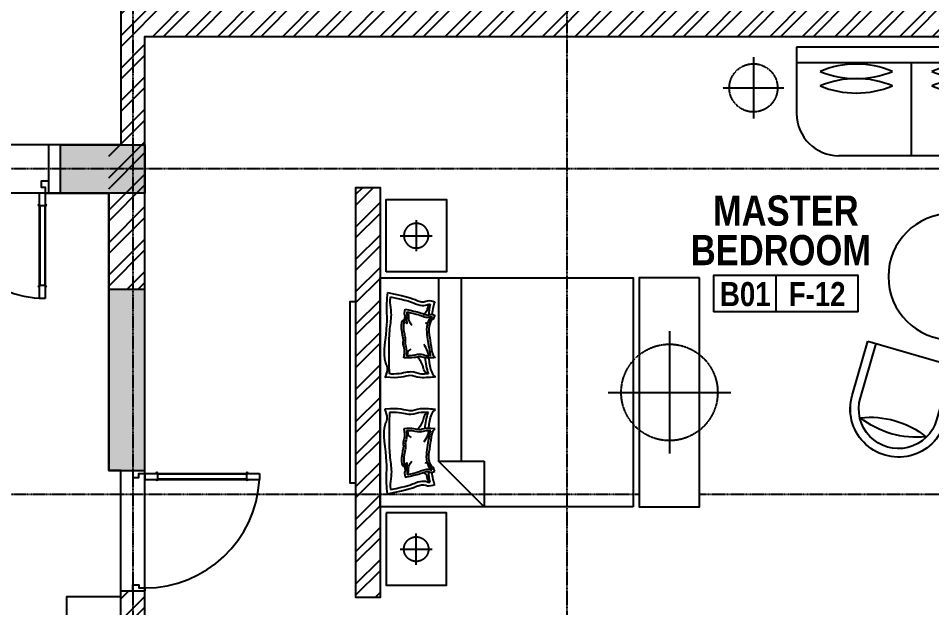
# Model space of a CAD drawing. Header units: millimetres. Extents: x -8500 to 104886, y -7800 to 56500.
# Drawn here: x 56600 to 64175, y 12960 to 17850 of the extents above; entities that cross this region are included whole.
import ezdxf
from ezdxf.enums import TextEntityAlignment as Align

# ---------------------------------------------------------------- set-up
doc = ezdxf.new("R2010")
doc.units = ezdxf.units.MM
doc.header["$LTSCALE"] = 10
doc.set_wipeout_variables(frame=1)
for name, pattern in [('1803 B01 Axis$0$CENTER2', [1.125, 0.75, -0.125, 0.125, -0.125]), ('Ground Floor Plan$0$HIDDEN', [0.375, 0.25, -0.125]), ('HIDDEN', [0.375, 0.25, -0.125])]:
    doc.linetypes.add(name, pattern=pattern)
for name, color, linetype in [('1803 B01 Axis$0$AXIS-MEP', 8, '1803 B01 Axis$0$CENTER2'), ('1803 B01 b03$0$COLS-AR', 4, 'Continuous'), ('1803 B01 b03$0$COLS-HATCH-AR', 251, 'Continuous'), ('1803 B01 b03$0$DOOR-AR', 43, 'Continuous'), ('1803 B01 b03$0$TAG-ROOM-AR', 181, 'Continuous'), ('1803 B01 b03$0$WALL-AR', 7, 'Continuous'), ('A-FURNITURE', 1, 'Continuous'), ('A-LIGHT', 2, 'Continuous'), ('CEILING', 7, 'Continuous'), ('DOOR-AR', 43, 'Continuous'), ('Ground Floor Plan$0$FURNITURE', 1, 'Continuous'), ('Ground Floor Plan$0$WIPEOUT', 8, 'Continuous'), ('ID-FUR', 1, 'Continuous'), ('ID-HATCH', 8, 'Continuous'), ('ID-SANITARY', 1, 'Continuous'), ('ID-WIPEOUT', 8, 'Continuous'), ('WALL-AR', 7, 'Continuous'), ('WIPEOUT', 8, 'Continuous')]:
    doc.layers.add(name, color=color, linetype=linetype)
doc.styles.add('1803 B01 b03$0$ARABIC1', font='sarb.shx')
doc.styles.add('1803 B01 b03$0$BOLD-SOFT', font='swisscb.ttf')

# ---------------------------------------------------------------- blocks, each defined once
blk = doc.blocks.new('1803 B01 b03$0$1st cols')
at = {"layer": '1803 B01 b03$0$COLS-HATCH-AR'}
h = blk.add_hatch(color=256, dxfattribs=at)
h.dxf.hatch_style = 1
h.paths.add_polyline_path([(56950, 16800), (57650, 16800), (57650, 16400), (56950, 16400)])
h = blk.add_hatch(color=256, dxfattribs=at)
h.dxf.hatch_style = 1
h.paths.add_polyline_path([(57350, 14100), (57650, 14100), (57650, 15600), (57350, 15600)])
at = {"layer": '1803 B01 b03$0$COLS-AR'}
for points in [[(56950, 16800), (57650, 16800), (57650, 16400), (56950, 16400)], [(57350, 14100), (57650, 14100), (57650, 15600), (57350, 15600)]]:
    blk.add_lwpolyline(points, close=True, dxfattribs=at)
blk = doc.blocks.new('1803 B01 Axis$0$1803 B01 AXIS')
for p, q in [((57550, 55300), (57550, -5800)), ((61150, 55300), (61150, -5800)), ((85300, 16600), (-7300, 16600)), ((85300, 13900), (-7300, 13900))]:
    blk.add_line(p, q)
blk = doc.blocks.new('1803 B01 Axis')
at = {"layer": '1803 B01 Axis$0$AXIS-MEP'}
blk.add_blockref('1803 B01 Axis$0$1803 B01 AXIS', (0, 0), dxfattribs=at)
blk = doc.blocks.new('1803 B01 b03$0$ROOM NO-TAG-100')
for p, q in [((-0.8, 0), (-0.8, 3)), ((6, 0), (-6, 0))]:
    blk.add_line(p, q)
blk.add_lwpolyline([(6, 0), (6, 3), (-6, 3), (-6, 0)])
at = {"color": 3, "style": '1803 B01 b03$0$ARABIC1'}
for p in [(0, 20.479), (0, 17.71), (0, 14.912)]:
    blk.add_attdef('---', text='', height=2, dxfattribs=at).set_placement(p, align=Align.CENTER)
at = {"style": '1803 B01 b03$0$BOLD-SOFT'}
for p in [(0, 10.525), (0, 7.134), (0, 3.857)]:
    blk.add_attdef('///', text='', height=2.5, dxfattribs=at).set_placement(p, align=Align.CENTER)
at = {"color": 9, "style": '1803 B01 b03$0$BOLD-SOFT'}
for tag, p in [('B00', (-3.358, 0.458)), ('X00', (2.603, 0.458))]:
    blk.add_attdef(tag, text='', height=2, dxfattribs=at).set_placement(p, align=Align.CENTER)
blk = doc.blocks.new('1803 B01 b03$0$1804 B03 b01$0$DR 1800')
for p, q in [((25, 0), (25, -875)), ((25, 0), (75, 0)), ((75, 0), (75, -875)), ((1725, 0), (1725, -875)), ((1775, 0), (1725, 0)), ((1775, 0), (1775, -875)), ((25, -100), (30, -100)), ((30, -100), (30, -773.2)), ((30, -105.3), (70, -105.3)), ((70, -100), (70, -773.2)), ((70, -100), (75, -100)), ((1730, -100), (1725, -100)), ((1730, -100), (1730, -773.2)), ((1770, -105.3), (1730, -105.3)), ((1770, -100), (1770, -773.2)), ((1775, -100), (1770, -100)), ((25, -773.2), (30, -773.2)), ((30, -767.9), (70, -767.9)), ((70, -773.2), (75, -773.2)), ((1730, -773.2), (1725, -773.2)), ((1770, -767.9), (1730, -767.9)), ((1775, -773.2), (1770, -773.2)), ((25, -875), (75, -875)), ((1775, -875), (1725, -875))]:
    blk.add_line(p, q)
for points in [[(0, 100), (58, 100), (58, 50), (25, 50), (25, 0), (0, 0)], [(1800, 100), (1742, 100), (1742, 50), (1775, 50), (1775, 0), (1800, 0)]]:
    blk.add_lwpolyline(points)
for centre, radius, start, end in [((25, 0), 875, 270, 0), ((1775, 0), 875, 180, 270), ((26.9, -99.7), 8.32, 103.07833, 256.92168), ((73.1, -99.7), 8.32, 283.07833, 76.92168), ((1726.9, -99.7), 8.32, 103.07832, 256.92167), ((1773.1, -99.7), 8.32, 283.07832, 76.92167), ((26.9, -773.5), 8.32, 103.07833, 256.92168), ((73.1, -773.5), 8.32, 283.07833, 76.92168), ((1726.9, -773.5), 8.32, 103.07832, 256.92167), ((1773.1, -773.5), 8.32, 283.07832, 76.92167)]:
    blk.add_arc(centre, radius, start, end)
blk = doc.blocks.new('A$C34265F16')
at = {"ltscale": 0.3}
for p, q in [((0, 2400), (0, 1850)), ((2812.7, 2400), (0, 2400)), ((2812.7, 2270), (0, 2270)), ((950, 2270), (950, 1500)), ((1900, 2270), (1900, 1500)), ((3270, 0, 0), (3270, 1812.7)), ((3400, 0, 0), (3400, 1812.7)), ((2039.9, 1500), (350, 1500)), ((2500, 1039.9), (2500, 350)), ((2500, 1039.9), (3270, 1039.9)), ((3400, 0, 0), (2850, 0))]:
    blk.add_line(p, q, dxfattribs=at)
for centre, radius, start, end in [((2812.7, 1812.7, 0), 587.3, 0, 90), ((494.5, 1479.8), 780, 67.38014, 112.61986), ((494.5, 2919.8), 780, 247.38014, 292.61986), ((1419.8, 1479.8), 780, 67.38014, 112.61986), ((1419.8, 2919.8), 780, 247.38014, 292.61986), ((2550.8, 1484.1), 780, 30.49435, 75.73408), ((3415.1, 2635.9), 780, 210.49435, 255.73408), ((2812.7, 1812.7, 0), 457.3, 0, 90), ((494.5, 1359.8), 780, 67.38014, 112.61986), ((1419.8, 1359.8), 780, 67.38014, 112.61986), ((3343.1, 2539.9), 780, 210.49435, 255.73408), ((2478.8, 1388.2), 780, 30.49435, 75.73408), ((494.5, 2799.8), 780, 247.38014, 292.61986), ((1419.8, 2799.8), 780, 247.38014, 292.61986), ((350, 1850), 350, 180, 270), ((2039.9, 1039.9), 460.1, 0, 90), ((3788.2, 701.2), 780, 163.36356, 208.60329), ((2356, 551.1), 780, 343.36356, 28.60329), ((3907.5, 713.7), 780, 163.36356, 208.60329), ((2475.4, 563.6), 780, 343.36356, 28.60329), ((2850, 350, 0), 350, 180, 270)]:
    blk.add_arc(centre, radius, start, end, dxfattribs=at)
blk = doc.blocks.new('Ground Floor Plan$0$A$C0F3C3C14')
at = {"layer": 'A-LIGHT', "linetype": 'Ground Floor Plan$0$HIDDEN', "ltscale": 500}
for p, q in [((0, 213), (0, -213)), ((-209, 0), (209, 0))]:
    blk.add_line(p, q, dxfattribs=at)
blk.add_circle((0, 0), 165, dxfattribs=at)
blk = doc.blocks.new('A$C0AF67564')
at = {"layer": 'ID-FUR', "ltscale": 0.3}
for p, q in [((2350, 864.7), (1970, 484.7)), ((1970, 864.7), (2350, 864.7)), ((1970, 484.7), (1970, 864.7)), ((1970, 675.7), (450, 675.7)), ((450, 484.7), (1970, 484.7))]:
    blk.add_line(p, q, dxfattribs=at)
blk.add_lwpolyline([(2350, 2100), (2350, 0), (450, 0), (450, 2100)], close=True, dxfattribs=at)
for points, knots in [([(759.2, 454.1), (768.1, 450.8), (806.1, 438.1), (773.5, 441.6), (853.6, 396.7), (948, 412.9), (1030.3, 424.2), (1094.9, 436.4), (1109.3, 456.1), (1110.7, 458.3)], [0.0152231, 0.0152231, 0.0152231, 0.0152231, 0.0449672, 0.142694, 0.2218244, 0.3256102, 0.4300887, 0.5014598, 0.5097467, 0.5097467, 0.5097467, 0.5097467]), ([(759.2, 454.1), (768.1, 450.8), (806.1, 438.1), (773.5, 441.6), (853.6, 396.7), (948, 412.9), (1030.3, 424.2), (1094.9, 436.4), (1109.3, 456.1), (1110.7, 458.3)], [0.0152231, 0.0152231, 0.0152231, 0.0152231, 0.0449672, 0.142694, 0.2218244, 0.3256102, 0.4300887, 0.5014598, 0.5097467, 0.5097467, 0.5097467, 0.5097467]), ([(1110.7, 458.3), (1111.3, 441.4), (1121.1, 365.2), (1091.6, 331.8), (1120.4, 268.7), (1111.9, 197.5)], [0.0188015, 0.0188015, 0.0188015, 0.0188015, 0.0715477, 0.1243048, 0.1850019, 0.1850019, 0.1850019, 0.1850019]), ([(1110.7, 458.3), (1111.3, 441.4), (1121.1, 365.2), (1091.6, 331.8), (1120.4, 268.7), (1111.9, 197.5)], [0.0188015, 0.0188015, 0.0188015, 0.0188015, 0.0715477, 0.1243048, 0.1850019, 0.1850019, 0.1850019, 0.1850019]), ([(1114.4, 402.6), (1130.8, 405.1), (1183.6, 413.6), (1246.7, 425.5), (1269.8, 457.1), (1272.1, 460.6)], [0.3973034, 0.3973034, 0.3973034, 0.3973034, 0.4300887, 0.5014598, 0.5097467, 0.5097467, 0.5097467, 0.5097467]), ([(1272.1, 460.6), (1273, 433.6), (1288.7, 311.7), (1241.4, 258.1), (1287.6, 157.3), (1273.9, 43.3)], [0.0188015, 0.0188015, 0.0188015, 0.0188015, 0.0715477, 0.1243048, 0.1850019, 0.1850019, 0.1850019, 0.1850019]), ([(1541.5, 460.6), (1540.6, 433.6), (1524.8, 311.7), (1572.1, 258.1), (1526, 157.3), (1539.7, 43.3)], [0.0188015, 0.0188015, 0.0188015, 0.0188015, 0.0715477, 0.1243048, 0.1850019, 0.1850019, 0.1850019, 0.1850019]), ([(1699.1, 402.6), (1682.8, 405.1), (1629.9, 413.6), (1566.8, 425.5), (1543.7, 457.1), (1541.5, 460.6)], [0.3973034, 0.3973034, 0.3973034, 0.3973034, 0.4300887, 0.5014598, 0.5097467, 0.5097467, 0.5097467, 0.5097467]), ([(1702.8, 458.3), (1702.3, 441.4), (1692.4, 365.2), (1722, 331.8), (1693.1, 268.7), (1701.7, 197.5)], [0.0188015, 0.0188015, 0.0188015, 0.0188015, 0.0715477, 0.1243048, 0.1850019, 0.1850019, 0.1850019, 0.1850019]), ([(1702.8, 458.3), (1702.3, 441.4), (1692.4, 365.2), (1722, 331.8), (1693.1, 268.7), (1701.7, 197.5)], [0.0188015, 0.0188015, 0.0188015, 0.0188015, 0.0715477, 0.1243048, 0.1850019, 0.1850019, 0.1850019, 0.1850019]), ([(2054.3, 454.1), (2045.5, 450.8), (2007.4, 438.1), (2040.1, 441.6), (1959.9, 396.7), (1865.5, 412.9), (1783.2, 424.2), (1718.6, 436.4), (1704.2, 456.1), (1702.8, 458.3)], [0.0152231, 0.0152231, 0.0152231, 0.0152231, 0.0449672, 0.142694, 0.2218244, 0.3256102, 0.4300887, 0.5014598, 0.5097467, 0.5097467, 0.5097467, 0.5097467]), ([(2054.3, 454.1), (2045.5, 450.8), (2007.4, 438.1), (2040.1, 441.6), (1959.9, 396.7), (1865.5, 412.9), (1783.2, 424.2), (1718.6, 436.4), (1704.2, 456.1), (1702.8, 458.3)], [0.0152231, 0.0152231, 0.0152231, 0.0152231, 0.0449672, 0.142694, 0.2218244, 0.3256102, 0.4300887, 0.5014598, 0.5097467, 0.5097467, 0.5097467, 0.5097467]), ([(571.8, 62.2), (609, 252.1), (664.1, 348.6), (629.7, 395.1), (641.9, 433.6), (649.7, 453.9)], [0.0154297, 0.0154297, 0.0154297, 0.0154297, 0.03673334, 0.0735425, 0.11399299, 0.11399299, 0.11399299, 0.11399299]), ([(571.8, 62.2), (609, 252.1), (664.1, 348.6), (629.7, 395.1), (641.9, 433.6), (649.7, 453.9)], [0.0154297, 0.0154297, 0.0154297, 0.0154297, 0.03673334, 0.0735425, 0.11399299, 0.11399299, 0.11399299, 0.11399299]), ([(607.5, 86.8), (634.7, 226), (652.7, 266.8), (675, 320.6), (679.6, 345), (676.4, 382.5), (670.7, 395.2), (668.4, 404.7), (668.5, 409.9), (669.6, 416.1)], [0.0154297, 0.0154297, 0.0154297, 0.0154297, 0.03459098, 0.03459098, 0.05375225, 0.05375225, 0.07291353, 0.07291353, 0.09155432, 0.09155432, 0.09155432, 0.09155432]), ([(607.5, 86.8), (634.7, 226), (652.7, 266.8), (675, 320.6), (679.6, 345), (676.4, 382.5), (670.7, 395.2), (668.4, 404.7), (668.5, 409.9), (669.6, 416.1)], [0.0154297, 0.0154297, 0.0154297, 0.0154297, 0.03459098, 0.03459098, 0.05375225, 0.05375225, 0.07291353, 0.07291353, 0.09155432, 0.09155432, 0.09155432, 0.09155432]), ([(649.7, 453.9), (663.8, 448.6), (697.2, 437.4), (732.4, 433.4), (752.7, 431.4)], [0.01522306, 0.01522306, 0.01522306, 0.01522306, 0.04496724, 0.08527772, 0.08527772, 0.08527772, 0.08527772]), ([(649.7, 453.9), (663.8, 448.6), (697.2, 437.4), (732.4, 433.4), (752.7, 431.4)], [0.01522306, 0.01522306, 0.01522306, 0.01522306, 0.04496724, 0.08527772, 0.08527772, 0.08527772, 0.08527772]), ([(669.6, 416.1), (676.2, 408.3), (690.4, 391.5), (729.3, 391.2), (743.8, 372.3), (750, 359.6)], [0, 0, 0, 0, 0.01469526, 0.03150195, 0.05134585, 0.05134585, 0.05134585, 0.05134585]), ([(669.6, 416.1), (676.2, 408.3), (690.4, 391.5), (729.3, 391.2), (743.8, 372.3), (750, 359.6)], [0, 0, 0, 0, 0.01469526, 0.03150195, 0.05134585, 0.05134585, 0.05134585, 0.05134585]), ([(710.6, 209.3), (733.8, 328), (768.3, 388.3), (746.8, 417.4), (754.4, 441.5), (759.2, 454.1)], [0.0154297, 0.0154297, 0.0154297, 0.0154297, 0.03673334, 0.0735425, 0.11399299, 0.11399299, 0.11399299, 0.11399299]), ([(710.6, 209.3), (733.8, 328), (768.3, 388.3), (746.8, 417.4), (754.4, 441.5), (759.2, 454.1)], [0.0154297, 0.0154297, 0.0154297, 0.0154297, 0.03673334, 0.0735425, 0.11399299, 0.11399299, 0.11399299, 0.11399299]), ([(732.9, 224.7), (749.9, 311.7), (761.2, 337.2), (775.1, 370.8), (778, 386.1), (775.9, 409.5), (772.4, 417.4), (770.9, 423.4), (771, 426.6), (771.7, 430.5)], [0.0154297, 0.0154297, 0.0154297, 0.0154297, 0.03459098, 0.03459098, 0.05375225, 0.05375225, 0.07291353, 0.07291353, 0.09155432, 0.09155432, 0.09155432, 0.09155432]), ([(732.9, 224.7), (749.9, 311.7), (761.2, 337.2), (775.1, 370.8), (778, 386.1), (775.9, 409.5), (772.4, 417.4), (770.9, 423.4), (771, 426.6), (771.7, 430.5)], [0.0154297, 0.0154297, 0.0154297, 0.0154297, 0.03459098, 0.03459098, 0.05375225, 0.05375225, 0.07291353, 0.07291353, 0.09155432, 0.09155432, 0.09155432, 0.09155432]), ([(771.7, 430.5), (796.7, 424.1), (823.7, 421.5), (770.7, 415.8), (790.5, 407.8), (841, 388.8), (871.4, 384.6), (926.6, 388.9), (951.9, 393.9), (1001.6, 401.3), (1026, 404.8), (1066.8, 412.1), (1081, 414.8), (1094.4, 420.9)], [0.0351323, 0.0351323, 0.0351323, 0.0351323, 0.1119482, 0.1119482, 0.1932396, 0.1932396, 0.2745311, 0.2745311, 0.3558225, 0.3558225, 0.4371139, 0.4371139, 0.474883, 0.474883, 0.474883, 0.474883]), ([(771.7, 430.5), (796.7, 424.1), (823.7, 421.5), (770.7, 415.8), (790.5, 407.8), (841, 388.8), (871.4, 384.6), (926.6, 388.9), (951.9, 393.9), (1001.6, 401.3), (1026, 404.8), (1066.8, 412.1), (1081, 414.8), (1094.4, 420.9)], [0.0351323, 0.0351323, 0.0351323, 0.0351323, 0.1119482, 0.1119482, 0.1932396, 0.1932396, 0.2745311, 0.2745311, 0.3558225, 0.3558225, 0.4371139, 0.4371139, 0.474883, 0.474883, 0.474883, 0.474883]), ([(771.7, 430.5), (775.8, 425.6), (784.7, 415.1), (816.3, 414.9), (824.3, 391.1), (829.6, 375.1)], [0, 0, 0, 0, 0.01469526, 0.03150195, 0.066725, 0.066725, 0.066725, 0.066725]), ([(771.7, 430.5), (775.8, 425.6), (784.7, 415.1), (816.3, 414.9), (824.3, 391.1), (829.6, 375.1)], [0, 0, 0, 0, 0.01469526, 0.03150195, 0.066725, 0.066725, 0.066725, 0.066725]), ([(1094.4, 420.9), (1091.9, 414.5), (1085.9, 398.9), (1044.1, 393.5), (1018.9, 375.2), (1001.2, 362.4)], [0, 0, 0, 0, 0.01522537, 0.03748201, 0.08980714, 0.08980714, 0.08980714, 0.08980714]), ([(1094.4, 420.9), (1091.9, 414.5), (1085.9, 398.9), (1044.1, 393.5), (1018.9, 375.2), (1001.2, 362.4)], [0, 0, 0, 0, 0.01522537, 0.03748201, 0.08980714, 0.08980714, 0.08980714, 0.08980714]), ([(1094.4, 420.9), (1095.3, 407.3), (1096.1, 393.5), (1094, 362.3), (1085, 353), (1084.2, 305.8), (1095.1, 284.4), (1095.6, 234.4), (1095.4, 226.9), (1094.9, 218.8)], [0.0443214, 0.0443214, 0.0443214, 0.0443214, 0.0694912, 0.0694912, 0.1201809, 0.1201809, 0.1708707, 0.1708707, 0.1790116, 0.1790116, 0.1790116, 0.1790116]), ([(1094.4, 420.9), (1095.3, 407.3), (1096.1, 393.5), (1094, 362.3), (1085, 353), (1084.2, 305.8), (1095.1, 284.4), (1095.6, 234.4), (1095.4, 226.9), (1094.9, 218.8)], [0.0443214, 0.0443214, 0.0443214, 0.0443214, 0.0694912, 0.0694912, 0.1201809, 0.1201809, 0.1708707, 0.1708707, 0.1790116, 0.1790116, 0.1790116, 0.1790116]), ([(1245.9, 400.7), (1242, 390.5), (1232.3, 365.6), (1169.3, 357.4), (1130.8, 331.6), (1105.2, 313.2)], [0, 0, 0, 0, 0.01522537, 0.03748201, 0.084624, 0.084624, 0.084624, 0.084624]), ([(1245.9, 400.7), (1242, 390.5), (1232.3, 365.6), (1169.3, 357.4), (1130.8, 331.6), (1105.2, 313.2)], [0, 0, 0, 0, 0.01522537, 0.03748201, 0.084624, 0.084624, 0.084624, 0.084624]), ([(1113.1, 371.7), (1134.8, 375), (1157.1, 378.6), (1201.8, 386.6), (1224.5, 390.9), (1245.9, 400.7)], [0.39348392, 0.39348392, 0.39348392, 0.39348392, 0.43711389, 0.43711389, 0.47488297, 0.47488297, 0.47488297, 0.47488297]), ([(1113.1, 371.7), (1134.8, 375), (1157.1, 378.6), (1201.8, 386.6), (1224.5, 390.9), (1245.9, 400.7)], [0.39348392, 0.39348392, 0.39348392, 0.39348392, 0.43711389, 0.43711389, 0.47488297, 0.47488297, 0.47488297, 0.47488297]), ([(1245.9, 400.7), (1247.4, 378.9), (1248.6, 356.9), (1245.3, 307), (1230.9, 292.1), (1229.6, 216.5), (1247.1, 182.4), (1247.8, 102.3), (1247.5, 90.3), (1246.7, 77.3)], [0.0443214, 0.0443214, 0.0443214, 0.0443214, 0.0694912, 0.0694912, 0.1201809, 0.1201809, 0.1708707, 0.1708707, 0.1790116, 0.1790116, 0.1790116, 0.1790116]), ([(1245.9, 400.7), (1247.4, 378.9), (1248.6, 356.9), (1245.3, 307), (1230.9, 292.1), (1229.6, 216.5), (1247.1, 182.4), (1247.8, 102.3), (1247.5, 90.3), (1246.7, 77.3)], [0.0443214, 0.0443214, 0.0443214, 0.0443214, 0.0694912, 0.0694912, 0.1201809, 0.1201809, 0.1708707, 0.1708707, 0.1790116, 0.1790116, 0.1790116, 0.1790116]), ([(1567.7, 400.7), (1566.1, 378.9), (1565, 356.9), (1568.3, 307), (1582.6, 292.1), (1584, 216.5), (1566.5, 182.4), (1565.7, 102.3), (1566, 90.3), (1566.9, 77.3)], [0.0443214, 0.0443214, 0.0443214, 0.0443214, 0.0694912, 0.0694912, 0.1201809, 0.1201809, 0.1708707, 0.1708707, 0.1790116, 0.1790116, 0.1790116, 0.1790116]), ([(1567.7, 400.7), (1566.1, 378.9), (1565, 356.9), (1568.3, 307), (1582.6, 292.1), (1584, 216.5), (1566.5, 182.4), (1565.7, 102.3), (1566, 90.3), (1566.9, 77.3)], [0.0443214, 0.0443214, 0.0443214, 0.0443214, 0.0694912, 0.0694912, 0.1201809, 0.1201809, 0.1708707, 0.1708707, 0.1790116, 0.1790116, 0.1790116, 0.1790116]), ([(1567.7, 400.7), (1571.6, 390.5), (1581.2, 365.6), (1644.2, 357.4), (1682.8, 331.6), (1708.4, 313.2)], [0, 0, 0, 0, 0.01522537, 0.03748201, 0.084624, 0.084624, 0.084624, 0.084624]), ([(1700.5, 371.7), (1678.8, 375), (1656.4, 378.6), (1611.8, 386.6), (1589, 390.9), (1567.7, 400.7)], [0.39348392, 0.39348392, 0.39348392, 0.39348392, 0.43711389, 0.43711389, 0.47488297, 0.47488297, 0.47488297, 0.47488297]), ([(1567.7, 400.7), (1571.6, 390.5), (1581.2, 365.6), (1644.2, 357.4), (1682.8, 331.6), (1708.4, 313.2)], [0, 0, 0, 0, 0.01522537, 0.03748201, 0.084624, 0.084624, 0.084624, 0.084624]), ([(1700.5, 371.7), (1678.8, 375), (1656.4, 378.6), (1611.8, 386.6), (1589, 390.9), (1567.7, 400.7)], [0.39348392, 0.39348392, 0.39348392, 0.39348392, 0.43711389, 0.43711389, 0.47488297, 0.47488297, 0.47488297, 0.47488297]), ([(1719.2, 420.9), (1718.2, 407.3), (1717.5, 393.5), (1719.6, 362.3), (1728.5, 353), (1729.4, 305.8), (1718.4, 284.4), (1717.9, 234.4), (1718.1, 226.9), (1718.7, 218.8)], [0.0443214, 0.0443214, 0.0443214, 0.0443214, 0.0694912, 0.0694912, 0.1201809, 0.1201809, 0.1708707, 0.1708707, 0.1790116, 0.1790116, 0.1790116, 0.1790116]), ([(1719.2, 420.9), (1718.2, 407.3), (1717.5, 393.5), (1719.6, 362.3), (1728.5, 353), (1729.4, 305.8), (1718.4, 284.4), (1717.9, 234.4), (1718.1, 226.9), (1718.7, 218.8)], [0.0443214, 0.0443214, 0.0443214, 0.0443214, 0.0694912, 0.0694912, 0.1201809, 0.1201809, 0.1708707, 0.1708707, 0.1790116, 0.1790116, 0.1790116, 0.1790116]), ([(2041.9, 430.5), (2016.8, 424.1), (1989.8, 421.5), (2042.8, 415.8), (2023, 407.8), (1972.6, 388.8), (1942.1, 384.6), (1887, 388.9), (1861.6, 393.9), (1812, 401.3), (1787.6, 404.8), (1746.7, 412.1), (1732.5, 414.8), (1719.2, 420.9)], [0.0351323, 0.0351323, 0.0351323, 0.0351323, 0.1119482, 0.1119482, 0.1932396, 0.1932396, 0.2745311, 0.2745311, 0.3558225, 0.3558225, 0.4371139, 0.4371139, 0.474883, 0.474883, 0.474883, 0.474883]), ([(2041.9, 430.5), (2016.8, 424.1), (1989.8, 421.5), (2042.8, 415.8), (2023, 407.8), (1972.6, 388.8), (1942.1, 384.6), (1887, 388.9), (1861.6, 393.9), (1812, 401.3), (1787.6, 404.8), (1746.7, 412.1), (1732.5, 414.8), (1719.2, 420.9)], [0.0351323, 0.0351323, 0.0351323, 0.0351323, 0.1119482, 0.1119482, 0.1932396, 0.1932396, 0.2745311, 0.2745311, 0.3558225, 0.3558225, 0.4371139, 0.4371139, 0.474883, 0.474883, 0.474883, 0.474883]), ([(1719.2, 420.9), (1721.6, 414.5), (1727.7, 398.9), (1769.4, 393.5), (1794.7, 375.2), (1812.4, 362.4)], [0, 0, 0, 0, 0.01522537, 0.03748201, 0.08980714, 0.08980714, 0.08980714, 0.08980714]), ([(1719.2, 420.9), (1721.6, 414.5), (1727.7, 398.9), (1769.4, 393.5), (1794.7, 375.2), (1812.4, 362.4)], [0, 0, 0, 0, 0.01522537, 0.03748201, 0.08980714, 0.08980714, 0.08980714, 0.08980714]), ([(2041.9, 430.5), (2037.7, 425.6), (2028.9, 415.1), (1997.3, 414.9), (1989.3, 391.1), (1983.9, 375.1)], [0, 0, 0, 0, 0.01469526, 0.03150195, 0.066725, 0.066725, 0.066725, 0.066725]), ([(2041.9, 430.5), (2037.7, 425.6), (2028.9, 415.1), (1997.3, 414.9), (1989.3, 391.1), (1983.9, 375.1)], [0, 0, 0, 0, 0.01469526, 0.03150195, 0.066725, 0.066725, 0.066725, 0.066725]), ([(2080.6, 224.7), (2063.7, 311.7), (2052.4, 337.2), (2038.5, 370.8), (2035.6, 386.1), (2037.6, 409.5), (2041.2, 417.4), (2042.6, 423.4), (2042.6, 426.6), (2041.9, 430.5)], [0.0154297, 0.0154297, 0.0154297, 0.0154297, 0.03459098, 0.03459098, 0.05375225, 0.05375225, 0.07291353, 0.07291353, 0.09155432, 0.09155432, 0.09155432, 0.09155432]), ([(2080.6, 224.7), (2063.7, 311.7), (2052.4, 337.2), (2038.5, 370.8), (2035.6, 386.1), (2037.6, 409.5), (2041.2, 417.4), (2042.6, 423.4), (2042.6, 426.6), (2041.9, 430.5)], [0.0154297, 0.0154297, 0.0154297, 0.0154297, 0.03459098, 0.03459098, 0.05375225, 0.05375225, 0.07291353, 0.07291353, 0.09155432, 0.09155432, 0.09155432, 0.09155432]), ([(2103, 209.3), (2079.7, 328), (2045.3, 388.3), (2066.8, 417.4), (2059.1, 441.5), (2054.3, 454.1)], [0.0154297, 0.0154297, 0.0154297, 0.0154297, 0.03673334, 0.0735425, 0.11399299, 0.11399299, 0.11399299, 0.11399299]), ([(2103, 209.3), (2079.7, 328), (2045.3, 388.3), (2066.8, 417.4), (2059.1, 441.5), (2054.3, 454.1)], [0.0154297, 0.0154297, 0.0154297, 0.0154297, 0.03673334, 0.0735425, 0.11399299, 0.11399299, 0.11399299, 0.11399299]), ([(2163.9, 453.9), (2149.8, 448.6), (2116.3, 437.4), (2081.2, 433.4), (2060.8, 431.4)], [0.01522306, 0.01522306, 0.01522306, 0.01522306, 0.04496724, 0.08527772, 0.08527772, 0.08527772, 0.08527772]), ([(2163.9, 453.9), (2149.8, 448.6), (2116.3, 437.4), (2081.2, 433.4), (2060.8, 431.4)], [0.01522306, 0.01522306, 0.01522306, 0.01522306, 0.04496724, 0.08527772, 0.08527772, 0.08527772, 0.08527772]), ([(2144, 416.1), (2137.4, 408.3), (2123.2, 391.5), (2084.3, 391.2), (2069.7, 372.3), (2063.5, 359.6)], [0, 0, 0, 0, 0.01469526, 0.03150195, 0.05134585, 0.05134585, 0.05134585, 0.05134585]), ([(2144, 416.1), (2137.4, 408.3), (2123.2, 391.5), (2084.3, 391.2), (2069.7, 372.3), (2063.5, 359.6)], [0, 0, 0, 0, 0.01469526, 0.03150195, 0.05134585, 0.05134585, 0.05134585, 0.05134585]), ([(2206, 86.8), (2178.8, 226), (2160.8, 266.8), (2138.5, 320.6), (2133.9, 345), (2137.1, 382.5), (2142.9, 395.2), (2145.2, 404.7), (2145.1, 409.9), (2144, 416.1)], [0.0154297, 0.0154297, 0.0154297, 0.0154297, 0.03459098, 0.03459098, 0.05375225, 0.05375225, 0.07291353, 0.07291353, 0.09155432, 0.09155432, 0.09155432, 0.09155432]), ([(2206, 86.8), (2178.8, 226), (2160.8, 266.8), (2138.5, 320.6), (2133.9, 345), (2137.1, 382.5), (2142.9, 395.2), (2145.2, 404.7), (2145.1, 409.9), (2144, 416.1)], [0.0154297, 0.0154297, 0.0154297, 0.0154297, 0.03459098, 0.03459098, 0.05375225, 0.05375225, 0.07291353, 0.07291353, 0.09155432, 0.09155432, 0.09155432, 0.09155432]), ([(2241.7, 62.2), (2204.5, 252.1), (2149.4, 348.6), (2183.8, 395.1), (2171.6, 433.6), (2163.9, 453.9)], [0.0154297, 0.0154297, 0.0154297, 0.0154297, 0.03673334, 0.0735425, 0.11399299, 0.11399299, 0.11399299, 0.11399299]), ([(2241.7, 62.2), (2204.5, 252.1), (2149.4, 348.6), (2183.8, 395.1), (2171.6, 433.6), (2163.9, 453.9)], [0.0154297, 0.0154297, 0.0154297, 0.0154297, 0.03673334, 0.0735425, 0.11399299, 0.11399299, 0.11399299, 0.11399299]), ([(732.2, 224.2), (736.3, 227.1), (756.2, 241.5), (802.1, 229.7), (830.3, 253.5), (843.1, 264.3)], [0, 0, 0, 0, 0.01178378, 0.05765675, 0.09590674, 0.09590674, 0.09590674, 0.09590674]), ([(732.2, 224.2), (736.3, 227.1), (756.2, 241.5), (802.1, 229.7), (830.3, 253.5), (843.1, 264.3)], [0, 0, 0, 0, 0.01178378, 0.05765675, 0.09590674, 0.09590674, 0.09590674, 0.09590674]), ([(1094.9, 218.8), (1036.7, 225.3), (1020.3, 216.9), (1001, 210.3), (995.5, 209.5), (987.7, 209.3), (984.6, 211.1), (963.9, 213.1), (951.6, 211.3), (925.3, 206.5), (910.8, 203.5), (867.7, 196.4), (842, 196.7), (799.8, 204.2), (785.5, 209.9), (761.7, 219.3), (846.4, 223.2), (812.5, 221.5), (798.5, 220.5), (789.4, 221.9), (791.2, 222.5), (775.7, 228.3), (766, 227.1), (755.7, 224.6), (751.2, 223.4), (732.9, 224.7)], [0.0156885, 0.0156885, 0.0156885, 0.0156885, 0.0358051, 0.0358051, 0.0580288, 0.0580288, 0.0895532, 0.0895532, 0.1210775, 0.1210775, 0.1526019, 0.1526019, 0.2156506, 0.2156506, 0.2786993, 0.2786993, 0.341748, 0.341748, 0.3865906, 0.3865906, 0.4314332, 0.4314332, 0.4685994, 0.4685994, 0.497956, 0.497956, 0.497956, 0.497956]), ([(1094.9, 218.8), (1036.7, 225.3), (1020.3, 216.9), (1001, 210.3), (995.5, 209.5), (987.7, 209.3), (984.6, 211.1), (963.9, 213.1), (951.6, 211.3), (925.3, 206.5), (910.8, 203.5), (867.7, 196.4), (842, 196.7), (799.8, 204.2), (785.5, 209.9), (761.7, 219.3), (846.4, 223.2), (812.5, 221.5), (798.5, 220.5), (789.4, 221.9), (791.2, 222.5), (775.7, 228.3), (766, 227.1), (755.7, 224.6), (751.2, 223.4), (732.9, 224.7)], [0.0156885, 0.0156885, 0.0156885, 0.0156885, 0.0358051, 0.0358051, 0.0580288, 0.0580288, 0.0895532, 0.0895532, 0.1210775, 0.1210775, 0.1526019, 0.1526019, 0.2156506, 0.2156506, 0.2786993, 0.2786993, 0.341748, 0.341748, 0.3865906, 0.3865906, 0.4314332, 0.4314332, 0.4685994, 0.4685994, 0.497956, 0.497956, 0.497956, 0.497956]), ([(1094.9, 218.8), (1091.5, 222.3), (1083.6, 230.5), (1057.3, 227.7), (1047.1, 246.1), (1040.3, 258.5)], [0, 0, 0, 0, 0.01125007, 0.02586796, 0.05576758, 0.05576758, 0.05576758, 0.05576758]), ([(1094.9, 218.8), (1091.5, 222.3), (1083.6, 230.5), (1057.3, 227.7), (1047.1, 246.1), (1040.3, 258.5)], [0, 0, 0, 0, 0.01125007, 0.02586796, 0.05576758, 0.05576758, 0.05576758, 0.05576758]), ([(1718.7, 218.8), (1722.1, 222.3), (1729.9, 230.5), (1756.3, 227.7), (1766.4, 246.1), (1773.2, 258.5)], [0, 0, 0, 0, 0.01125007, 0.02586796, 0.05576758, 0.05576758, 0.05576758, 0.05576758]), ([(1718.7, 218.8), (1722.1, 222.3), (1729.9, 230.5), (1756.3, 227.7), (1766.4, 246.1), (1773.2, 258.5)], [0, 0, 0, 0, 0.01125007, 0.02586796, 0.05576758, 0.05576758, 0.05576758, 0.05576758]), ([(1718.7, 218.8), (1776.9, 225.3), (1793.2, 216.9), (1812.6, 210.3), (1818.1, 209.5), (1825.9, 209.3), (1828.9, 211.1), (1849.6, 213.1), (1861.9, 211.3), (1888.3, 206.5), (1902.8, 203.5), (1945.8, 196.4), (1971.6, 196.7), (2013.8, 204.2), (2028, 209.9), (2051.8, 219.3), (1967.2, 223.2), (2001.1, 221.5), (2015.1, 220.5), (2024.1, 221.9), (2022.4, 222.5), (2037.9, 228.3), (2047.5, 227.1), (2057.8, 224.6), (2062.4, 223.4), (2080.6, 224.7)], [0.0156885, 0.0156885, 0.0156885, 0.0156885, 0.0358051, 0.0358051, 0.0580288, 0.0580288, 0.0895532, 0.0895532, 0.1210775, 0.1210775, 0.1526019, 0.1526019, 0.2156506, 0.2156506, 0.2786993, 0.2786993, 0.341748, 0.341748, 0.3865906, 0.3865906, 0.4314332, 0.4314332, 0.4685994, 0.4685994, 0.497956, 0.497956, 0.497956, 0.497956]), ([(1718.7, 218.8), (1776.9, 225.3), (1793.2, 216.9), (1812.6, 210.3), (1818.1, 209.5), (1825.9, 209.3), (1828.9, 211.1), (1849.6, 213.1), (1861.9, 211.3), (1888.3, 206.5), (1902.8, 203.5), (1945.8, 196.4), (1971.6, 196.7), (2013.8, 204.2), (2028, 209.9), (2051.8, 219.3), (1967.2, 223.2), (2001.1, 221.5), (2015.1, 220.5), (2024.1, 221.9), (2022.4, 222.5), (2037.9, 228.3), (2047.5, 227.1), (2057.8, 224.6), (2062.4, 223.4), (2080.6, 224.7)], [0.0156885, 0.0156885, 0.0156885, 0.0156885, 0.0358051, 0.0358051, 0.0580288, 0.0580288, 0.0895532, 0.0895532, 0.1210775, 0.1210775, 0.1526019, 0.1526019, 0.2156506, 0.2156506, 0.2786993, 0.2786993, 0.341748, 0.341748, 0.3865906, 0.3865906, 0.4314332, 0.4314332, 0.4685994, 0.4685994, 0.497956, 0.497956, 0.497956, 0.497956]), ([(2081.3, 224.2), (2077.3, 227.1), (2057.3, 241.5), (2011.5, 229.7), (1983.3, 253.5), (1970.4, 264.3)], [0, 0, 0, 0, 0.01178378, 0.05765675, 0.09590674, 0.09590674, 0.09590674, 0.09590674]), ([(2081.3, 224.2), (2077.3, 227.1), (2057.3, 241.5), (2011.5, 229.7), (1983.3, 253.5), (1970.4, 264.3)], [0, 0, 0, 0, 0.01178378, 0.05765675, 0.09590674, 0.09590674, 0.09590674, 0.09590674]), ([(1111.9, 197.5), (1045.8, 207.2), (988.8, 182.5), (980.8, 203.5), (862.9, 168.1), (769.8, 192.6), (850.3, 206.8), (784.3, 198.9), (776.6, 212.7), (760.7, 205.5), (742.6, 202.6), (710.6, 209.3)], [0.0135813, 0.0135813, 0.0135813, 0.0135813, 0.0337795, 0.09387, 0.1725744, 0.2571228, 0.3342819, 0.3765847, 0.4403773, 0.4988135, 0.5094888, 0.5094888, 0.5094888, 0.5094888]), ([(1111.9, 197.5), (1045.8, 207.2), (988.8, 182.5), (980.8, 203.5), (862.9, 168.1), (769.8, 192.6), (850.3, 206.8), (784.3, 198.9), (776.6, 212.7), (760.7, 205.5), (742.6, 202.6), (710.6, 209.3)], [0.0135813, 0.0135813, 0.0135813, 0.0135813, 0.0337795, 0.09387, 0.1725744, 0.2571228, 0.3342819, 0.3765847, 0.4403773, 0.4988135, 0.5094888, 0.5094888, 0.5094888, 0.5094888]), ([(1701.7, 197.5), (1767.8, 207.2), (1824.7, 182.5), (1832.8, 203.5), (1950.6, 168.1), (2043.7, 192.6), (1963.3, 206.8), (2029.2, 198.9), (2036.9, 212.7), (2052.9, 205.5), (2071, 202.6), (2103, 209.3)], [0.0135813, 0.0135813, 0.0135813, 0.0135813, 0.0337795, 0.09387, 0.1725744, 0.2571228, 0.3342819, 0.3765847, 0.4403773, 0.4988135, 0.5094888, 0.5094888, 0.5094888, 0.5094888]), ([(1701.7, 197.5), (1767.8, 207.2), (1824.7, 182.5), (1832.8, 203.5), (1950.6, 168.1), (2043.7, 192.6), (1963.3, 206.8), (2029.2, 198.9), (2036.9, 212.7), (2052.9, 205.5), (2071, 202.6), (2103, 209.3)], [0.0135813, 0.0135813, 0.0135813, 0.0135813, 0.0337795, 0.09387, 0.1725744, 0.2571228, 0.3342819, 0.3765847, 0.4403773, 0.4988135, 0.5094888, 0.5094888, 0.5094888, 0.5094888]), ([(1246.7, 77.3), (1174.2, 76.9), (1049.4, 76.1), (880.1, 76.5), (755.2, 101.6), (667.3, 81.9), (623.2, 85.5), (607.5, 86.8)], [0, 0, 0, 0, 217.451175, 374.429792, 508.011988, 593.164063, 640.223744, 640.223744, 640.223744, 640.223744]), ([(1566.9, 77.3), (1639.3, 76.9), (1764.2, 76.1), (1933.5, 76.5), (2058.3, 101.6), (2146.3, 81.9), (2190.3, 85.5), (2206, 86.8)], [0, 0, 0, 0, 217.451175, 374.429792, 508.011988, 593.164063, 640.223744, 640.223744, 640.223744, 640.223744]), ([(571.8, 62.2), (600.8, 59), (689.2, 49.3), (876.3, 66.9), (1113.8, 7.3), (1204.5, 72.6), (1278.5, 39.1), (1272.8, 44.3), (1272.2, 44.9)], [0, 0, 0, 0, 86.9283, 265.184277, 581.851663, 684.795543, 703.317013, 705.552895, 705.552895, 705.552895, 705.552895]), ([(2241.7, 62.2), (2212.8, 59), (2124.4, 49.3), (1937.2, 66.9), (1699.8, 7.3), (1609.1, 72.6), (1535, 39.1), (1540.7, 44.3), (1541.3, 44.9)], [0, 0, 0, 0, 86.9283, 265.184277, 581.851663, 684.795543, 703.317013, 705.552895, 705.552895, 705.552895, 705.552895])]:
    blk.add_open_spline(points, degree=3, knots=knots, dxfattribs=at)
for points in [[(669.6, 416.1), (698.5, 408.7), (729, 404.5), (757.4, 401.1)], [(669.6, 416.1), (698.5, 408.7), (729, 404.5), (757.4, 401.1)], [(2144, 416.1), (2115.1, 408.7), (2084.6, 404.5), (2056.1, 401.1)], [(2144, 416.1), (2115.1, 408.7), (2084.6, 404.5), (2056.1, 401.1)], [(1093.1, 200), (1093.1, 199.9), (1093.1, 199.9), (1093.1, 199.8)], [(1093.1, 200), (1093.1, 199.9), (1093.1, 199.9), (1093.1, 199.8)], [(1720.4, 200), (1720.4, 199.9), (1720.4, 199.9), (1720.5, 199.8)], [(1720.4, 200), (1720.4, 199.9), (1720.4, 199.9), (1720.5, 199.8)]]:
    blk.add_open_spline(points, degree=3, dxfattribs=at)
at = {"ltscale": 0.3}
for points in [[(400, 50), (-200, 50), (-200, 550), (400, 550)], [(2400, 50), (3000, 50), (3000, 550), (2400, 550)]]:
    blk.add_wipeout(points, dxfattribs=at).dxf.layer = 'ID-FUR'
at = {"layer": 'ID-FUR', "ltscale": 0.3}
for points in [[(400, 50), (-200, 50), (-200, 550), (400, 550)], [(2400, 50), (3000, 50), (3000, 550), (2400, 550)]]:
    blk.add_lwpolyline(points, close=True, dxfattribs=at)
at = {"layer": 'A-LIGHT', "yscale": 0.6186610876466148, "zscale": 0.6186610876466148}
for p, xscale, rotation in [((100, 300), -0.6186610876466148, 180.0000000000001), ((2700, 300), 0.6186610876466148, 179.9999999999999)]:
    blk.add_blockref('Ground Floor Plan$0$A$C0F3C3C14', p, dxfattribs=dict(at, xscale=xscale, rotation=rotation))
blk = doc.blocks.new('*U123')
blk.add_wipeout([(3135, -3355), (3635, -3355), (3635, -1455), (3135, -1455)]).dxf.layer = 'ID-WIPEOUT'
at = {"layer": 'ID-FUR', "ltscale": 0.3}
blk.add_lwpolyline([(3135, -3355), (3635, -3355), (3635, -1455), (3135, -1455)], close=True, dxfattribs=at)
blk = doc.blocks.new('A$C50A16F9F')
at = {"layer": 'A-LIGHT', "linetype": 'Ground Floor Plan$0$HIDDEN', "ltscale": 0.5}
for p, q in [((179.2, 433.2), (179.2, -74.8)), ((-74.8, 179.2), (433.2, 179.2))]:
    blk.add_line(p, q, dxfattribs=at)
blk.add_circle((179.2, 179.2), 200, dxfattribs=at)
blk = doc.blocks.new('First Floor Plan$0$A$C12236DE3')
blk.add_wipeout([(-178.5, 256.4), (-136.2, 233.7), (-105.8, 211.3), (-73.3, 179.4), (-42.9, 138.1), (-21.3, 95.6), (-9.9, 62.2), (-1.1, 18.4), (1.1, -18.4), (-3.1, -68.7), (-13.7, -111.6), (-38.9, -168.2), (-64.8, -206.1), (-90.8, -234.5), (-99.6, -242.7), (-135.5, -270), (-184.1, -295.6), (-206.5, -303.8), (-231.2, -310.6), (-253.8, -315), (-285.4, -318.1), (-317.7, -317.8), (-350.8, -313.9), (-372.5, -309.2), (-409.2, -297.3), (-450.9, -277), (-479, -258.3), (-513.7, -227.8), (-530, -209.6), (-550.1, -182.3), (-564.1, -158.6), (-581.2, -119.9), (-592.5, -79.8), (-598.1, -40.4), (-598.6, -4.8), (-590.7, 51.2), (-583, 77.9), (-563.9, 122.2), (-542.4, 156.8), (-524.2, 179.6), (-478.7, 221.7), (-463.5, 232.4), (-439.2, 246.8), (-413.9, 258.7), (-360.7, 275.2), (-330, 280), (-298.9, 281.6), (-246.2, 277), (-220.5, 271.2), (-188.2, 260.5), (-175.6, 255.1)]).dxf.layer = 'ID-WIPEOUT'
at = {"layer": 'ID-FUR'}
blk.add_circle((-298.9, -18.4), 300, dxfattribs=at)
blk = doc.blocks.new('Ground Floor Plan$0$A$C1E1216E0')
blk.add_wipeout([(-400, 0), (400, 0), (400, -470), (393.4, -542.3), (351, -661.8), (312.4, -719.9), (257.7, -776), (194.9, -819.3), (120.8, -851.3), (86.8, -860.5), (0, -870), (-90, -859.7), (-151.5, -840.2), (-216.6, -806.3), (-287.4, -748.2), (-315.7, -715.6), (-356.1, -652.3), (-383.6, -583.5), (-397.2, -516.9), (-400, -470)]).dxf.layer = 'ID-WIPEOUT'
at = {"layer": 'ID-FUR'}
for p, q in [((400, 0), (-400, 0)), ((329.4, -470), (329.4, 0)), ((400, -470), (400, 0)), ((-400, 0), (-400, -470)), ((-329.4, 0), (-329.4, -470))]:
    blk.add_line(p, q, dxfattribs=at)
for centre, radius, start, end in [((0, -470), 400, 180, 0), ((0, -470), 329.4, 180, 0), ((0, -1307.1), 735.1, 67.41242, 112.58758), ((0, 50.3), 735.1, 247.41242, 292.58758)]:
    blk.add_arc(centre, radius, start, end, dxfattribs=at)
blk = doc.blocks.new('*U126')
blk.add_wipeout([(2145522, 546419.4), (2147022, 546419.4), (2147022, 546369.4), (2145522, 546369.4)]).dxf.layer = 'Ground Floor Plan$0$WIPEOUT'
at = {"layer": 'Ground Floor Plan$0$FURNITURE'}
blk.add_lwpolyline([(2145522, 546419.4), (2147022, 546419.4), (2147022, 546369.4), (2145522, 546369.4), (2145522, 546419.4)], dxfattribs=at)
blk = doc.blocks.new('door 1000')
for p, q in [((25, 0), (25, 950)), ((25, 950), (75, 950)), ((75, 0), (75, 950)), ((25, 848.2), (30, 848.2)), ((30, 100), (30, 848.2)), ((30, 842.9), (70, 842.9)), ((70, 100), (70, 848.2)), ((70, 848.2), (75, 848.2)), ((25, 100), (30, 100)), ((30, 105.3), (70, 105.3)), ((70, 100), (75, 100)), ((25, 0), (75, 0))]:
    blk.add_line(p, q)
for points in [[(0, -100), (60, -100), (60, -50), (25, -50), (25, 0), (0, 0)], [(1000, -100), (950, -100), (950, -50), (975, -50), (975, 0), (1000, 0)]]:
    blk.add_lwpolyline(points)
for centre, radius, start, end in [((23.2, -0.7), 952.1, 0.04316, 86.88143), ((26.9, 848.5), 8.32, 103.07832, 256.92167), ((73.1, 848.5), 8.32, 283.07832, 76.92167), ((26.9, 99.7), 8.32, 103.07832, 256.92167), ((73.1, 99.7), 8.32, 283.07832, 76.92167)]:
    blk.add_arc(centre, radius, start, end)
blk = doc.blocks.new('*U134')
blk.add_wipeout([(0, 450), (0, 0), (-1000, 0), (-1000, 450)]).dxf.layer = 'ID-WIPEOUT'
blk.add_lwpolyline([(0, 0), (-1000, 0), (-1000, 450), (0, 450)], close=True)

msp = doc.modelspace()

# ---------------------------------------------------------------- linework, layer by layer
at = {"layer": '1803 B01 b03$0$WALL-AR'}
msp.add_lwpolyline([(57350, 16400), (57350, 14100), (57650, 14100), (57650, 17700), (66550, 17700), (66550, 15250), (66850, 15250), (66850, 18000), (57450, 18000), (57450, 16800), (56850, 16800), (56850, 16400)], close=True, dxfattribs=at)
at = {"layer": 'WALL-AR'}
for p in [(57450, 13100), (57650, 12050)]:
    msp.add_line(p, (57650, 13100), dxfattribs=at)

# ---------------------------------------------------------------- block references
msp.add_blockref('A$C50A16F9F', (62517.2, 17093.4))
at = {"layer": '1803 B01 b03$0$DOOR-AR', "xscale": -1}
msp.add_blockref('1803 B01 b03$0$1804 B03 b01$0$DR 1800', (56849.1, 16400), dxfattribs=at)
at = {"layer": '1803 B01 b03$0$TAG-ROOM-AR'}
ref = msp.add_blockref('1803 B01 b03$0$ROOM NO-TAG-100', (62964.6, 15416.2), dxfattribs=dict(at, xscale=100, yscale=100, zscale=100))
ref.add_attrib('X00', 'F-12', dxfattribs={"layer": '0', "color": 9, "height": 200, "style": '1803 B01 b03$0$BOLD-SOFT'}).set_placement((63224.9, 15462), align=Align.CENTER)
ref.add_attrib('B00', 'B01', dxfattribs={"layer": '0', "color": 9, "height": 200, "style": '1803 B01 b03$0$BOLD-SOFT'}).set_placement((62628.8, 15462), align=Align.CENTER)
ref.add_attrib('///', 'BEDROOM ', dxfattribs={"layer": '0', "height": 250, "style": '1803 B01 b03$0$BOLD-SOFT'}).set_placement((62964.6, 15801.9), align=Align.CENTER)
ref.add_attrib('///', 'MASTER', dxfattribs={"layer": '0', "height": 250, "style": '1803 B01 b03$0$BOLD-SOFT'}).set_placement((62964.6, 16129.6), align=Align.CENTER)
at = {"layer": 'DOOR-AR', "rotation": 270}
msp.add_blockref('door 1000', (57650, 14100), dxfattribs=at)
at = {"layer": 'ID-FUR', "color": 8, "linetype": 'HIDDEN', "ltscale": 0.5}
msp.add_blockref('1803 B01 Axis', (0, 0), dxfattribs=at)

# ---------------------------------------------------------------- next in the draw order: block references
at = {"rotation": 270}
msp.add_blockref('A$C0AF67564', (59600, 16146.5), dxfattribs=at)
at = {"layer": 'ID-FUR'}
msp.add_blockref('A$C34265F16', (63054.9, 15209.6), dxfattribs=at)
at = {"layer": 'ID-FUR', "rotation": 179.9999999999999}
msp.add_blockref('*U123', (65385, 12341.5), dxfattribs=at)
at = {"layer": 'ID-SANITARY', "xscale": -1, "rotation": 90}
msp.add_blockref('*U134', (57450, 12050), dxfattribs=at)

# ---------------------------------------------------------------- next in the draw order: hatches: boundary and pattern name
at = {"layer": 'ID-HATCH'}
h = msp.add_hatch(dxfattribs=at)
h.set_pattern_fill('ANSI32', color=256, scale=20)
h.set_pattern_definition([(45, (11300, 350), (-134.70384, 134.70384), []), (45, (11389.8, 350), (-134.70384, 134.70384), [])])
h.paths.add_polyline_path([(59400, 13046.5), (59400, 16446.5), (59600, 16446.5), (59600, 13046.5)])
h = msp.add_hatch(dxfattribs=at)
h.set_pattern_fill('ANSI32', color=256, scale=20)
h.set_pattern_definition([(45, (11000, 350), (-134.70384, 134.70384), []), (45, (11089.8, 350), (-134.70384, 134.70384), [])])
h.paths.add_polyline_path([(57650, 13100), (57450, 13100), (57450, 12050), (57650, 12050)])

# ---------------------------------------------------------------- next in the draw order: linework, layer by layer
at = {"layer": 'A-LIGHT', "linetype": 'Ground Floor Plan$0$HIDDEN', "ltscale": 0.5}
for p, q in [((62000, 15254.4), (62000, 14238.6)), ((61492.1, 14746.5), (62507.9, 14746.5))]:
    msp.add_line(p, q, dxfattribs=at)
msp.add_circle((62000, 14746.5), 400, dxfattribs=at)
at = {"layer": 'CEILING'}
for points in [[(54350, 35400), (54350, 26300), (63150, 26300), (63150, 18000), (57450, 18000), (57450, 16800), (54550, 16800), (54550, 18000), (52550, 18000), (52550, 16400), (51200, 16400), (51200, 26300), (51350, 26300), (51350, 26600)], [(58150, 8500), (58150, 9700), (57450, 9700), (57450, 11250), (56600, 11250), (56600, 12050), (57450, 12050), (57450, 14100), (57350, 14100), (57350, 16400), (54550, 16400), (54550, 12050), (55400, 12050), (55400, 11250), (54550, 11250), (54550, 9600), (52650, 9600), (52650, 10250), (48350, 10250), (48350, 9050)]]:
    msp.add_lwpolyline(points, dxfattribs=at)
at = {"layer": 'WALL-AR'}
msp.add_line((57450, 12050), (57450, 13100), dxfattribs=at)
msp.add_lwpolyline([(59400, 13046.5), (59400, 16446.5), (59600, 16446.5), (59600, 13046.5)], close=True, dxfattribs=at)

# ---------------------------------------------------------------- next in the draw order: block references
at = {"layer": 'ID-FUR', "xscale": -1.742664547108319, "yscale": 1.742664547108319, "zscale": 1.742664547108319, "rotation": 95.54199813784712}
msp.add_blockref('First Floor Plan$0$A$C12236DE3', (64356.4, 15185.4), dxfattribs=at)

# ---------------------------------------------------------------- next in the draw order: hatches: boundary and pattern name
at = {"layer": 'ID-HATCH'}
h = msp.add_hatch(dxfattribs=at)
h.set_pattern_fill('ANSI32', color=256, scale=20)
h.set_pattern_definition([(45, (11000, 350), (-134.70384, 134.70384), []), (45, (11089.8, 350), (-134.70384, 134.70384), [])])
h.paths.add_polyline_path([(57350, 16800), (56950, 16800)], flags=16)
h.paths.add_polyline_path([(57350, 15600), (57650, 15600), (57650, 17700), (66550, 17700), (66550, 16800), (66850, 16800), (66850, 18000), (57450, 18000), (57450, 16800), (57350, 16800), (56950, 16800), (57350, 16800)])

# ---------------------------------------------------------------- next in the draw order: block references
at = {"xscale": -1, "rotation": 343.8103928626757}
msp.add_blockref('Ground Floor Plan$0$A$C1E1216E0', (64030.4, 15061.1), dxfattribs=at)
at = {"layer": 'A-FURNITURE', "xscale": -1, "rotation": 270}
msp.add_blockref('*U126', (-487019.4, -2131525.5), dxfattribs=at)

# ---------------------------------------------------------------- next in the draw order: linework, layer by layer
at = {"layer": '1803 B01 b03$0$WALL-AR'}
msp.add_lwpolyline([(59400, 16446.5), (59600, 16446.5), (59600, 13046.5), (59400, 13046.5)], close=True, dxfattribs=at)
at = {"layer": 'CEILING'}
msp.add_lwpolyline([(57650, 17700), (66550, 17700), (66550, 11800), (57650, 11800), (57650, 17700)], dxfattribs=at)
msp.add_lwpolyline([(59400, 16446.5), (59600, 16446.5), (59600, 13046.5), (59400, 13046.5)], close=True, dxfattribs=at)

# ---------------------------------------------------------------- next in the draw order: block references
at = {"layer": '1803 B01 b03$0$COLS-AR'}
msp.add_blockref('1803 B01 b03$0$1st cols', (0, 0), dxfattribs=at)

doc.saveas('drawing.dxf')
